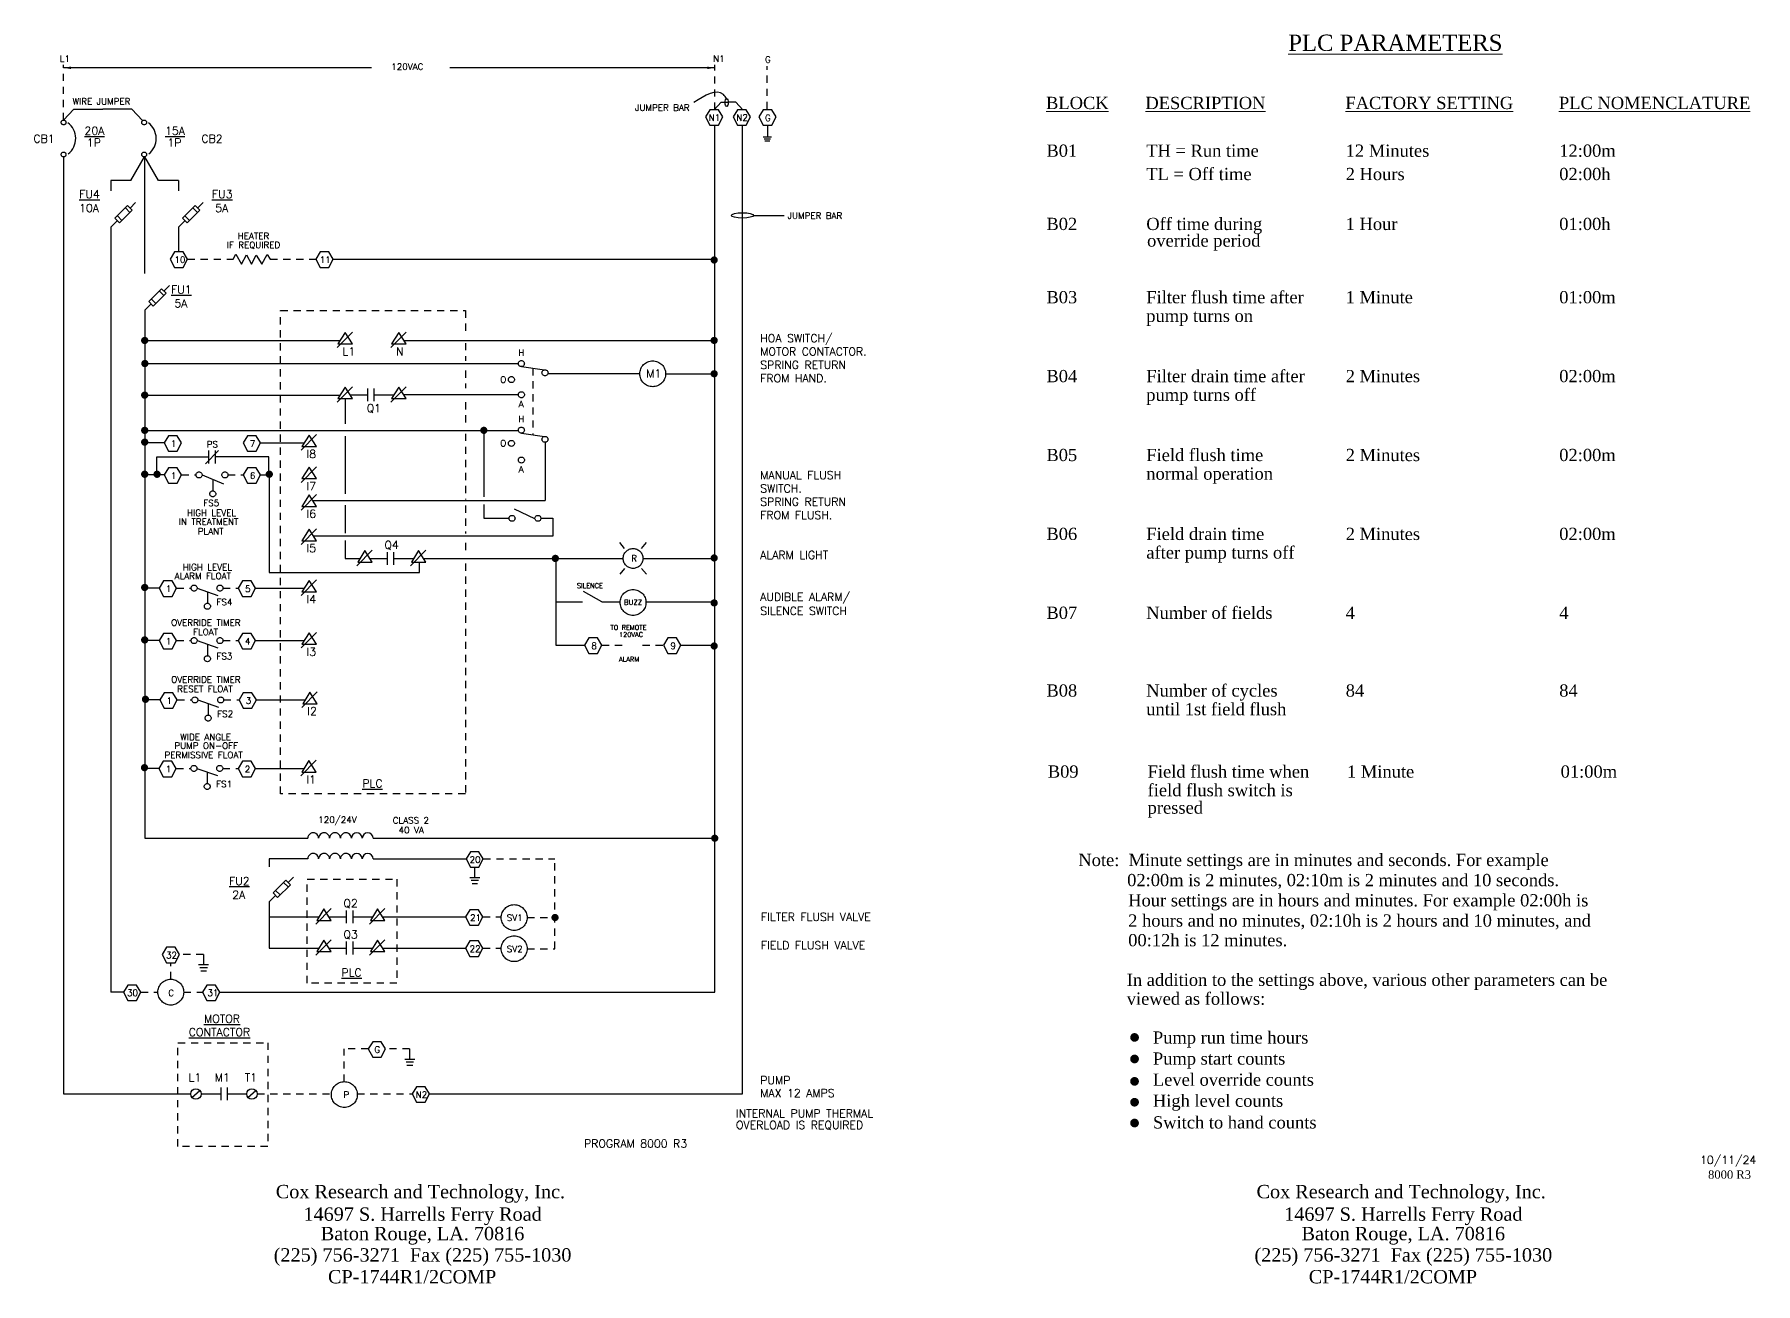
# Model space of a CAD drawing. Extents: x -283 to 170, y -177 to 25.
# Drawn here: x -61.56 to -31.87, y -147.3 to -125.75 of the extents above; entities that cross this region are included whole.
import ezdxf
from ezdxf.enums import TextEntityAlignment as Align

# ---------------------------------------------------------------- set-up
doc = ezdxf.new("R2010")
doc.units = 0
doc.header["$LTSCALE"] = 0.125
doc.header["$MEASUREMENT"] = 0
doc.linetypes.add('DASHED', pattern=[0.75, 0.5, -0.25])
doc.layers.get('0').update_dxf_attribs({"linetype": 'CONTINUOUS'})
doc.layers.add('ASHADE', color=7, linetype='CONTINUOUS')
doc.styles.get("Standard").update_dxf_attribs({"font": 'simplex.shx', "height": 0.08})
doc.styles.add('STYLE1', font='Times New Roman.ttf', dxfattribs={"height": 0.05})
doc.styles.add('STYLE3', font='Times New Roman.ttf', dxfattribs={"height": 0.0625})
doc.styles.add('TIMES NEW ROMAN', font='Times New Roman.ttf')

msp = doc.modelspace()

# ---------------------------------------------------------------- linework, layer by layer
at = {"lineweight": 5, "const_width": 0.075}
for points in [[(-42.619, -143.055, 1), (-42.544, -143.055, 1)], [(-42.619, -143.427, 1), (-42.544, -143.427, 1)], [(-42.619, -143.813, 1), (-42.544, -143.813, 1)], [(-42.619, -144.173, 1), (-42.544, -144.173, 1)], [(-42.619, -144.532, 1), (-42.544, -144.532, 1)]]:
    msp.add_lwpolyline(points, format="xyb", close=True, dxfattribs=at)
at = {"layer": 'ASHADE', "linetype": 'DASHED', "ltscale": 2}
for p, q in [((-61.059, -127.23), (-61.059, -126.276)), ((-49.824, -127.051), (-49.824, -126.276)), ((-48.918, -127.039), (-48.918, -126.3)), ((-58.918, -129.628), (-58.131, -129.628)), ((-57.493, -129.628), (-56.706, -129.628)), ((-52.961, -131.511), (-52.961, -132.659)), ((-59.024, -133.352), (-58.772, -133.352)), ((-58.223, -133.352), (-57.959, -133.352)), ((-59.109, -135.304), (-58.857, -135.304)), ((-58.308, -135.304), (-58.044, -135.304)), ((-59.109, -136.209), (-58.857, -136.209)), ((-58.308, -136.209), (-58.044, -136.209)), ((-51.771, -136.288), (-51.418, -136.288)), ((-51.069, -136.288), (-50.706, -136.288)), ((-59.097, -137.233), (-58.845, -137.233)), ((-58.295, -137.233), (-58.031, -137.233)), ((-59.113, -138.414), (-58.861, -138.414)), ((-58.312, -138.414), (-58.048, -138.414)), ((-53.816, -139.976), (-52.583, -139.976)), ((-52.583, -141.525), (-52.583, -139.976)), ((-53.825, -140.977), (-53.507, -140.977)), ((-53.061, -140.987), (-52.583, -140.987)), ((-58.644, -141.625), (-59.058, -141.625)), ((-53.825, -141.515), (-53.507, -141.515)), ((-53.061, -141.525), (-52.583, -141.525)), ((-59.208, -142.051), (-59.208, -141.768)), ((-59.725, -142.274), (-59.431, -142.274)), ((-58.985, -142.274), (-58.659, -142.274)), ((-55.8, -143.252), (-56.214, -143.252)), ((-56.214, -143.818), (-56.214, -143.252)), ((-55.087, -143.252), (-55.501, -143.252)), ((-57.718, -144.031), (-56.437, -144.031)), ((-55.991, -144.031), (-55.043, -144.031))]:
    msp.add_line(p, q, dxfattribs=at)
at = {"layer": 'ASHADE'}
for p, q in [((-55.746, -126.329), (-61.059, -126.329)), ((-49.824, -126.329), (-54.394, -126.329)), ((-61.059, -127.23), (-60.88, -127.044)), ((-60.88, -127.044), (-60.38, -127.044)), ((-59.88, -127.044), (-60.38, -127.044)), ((-59.693, -127.239), (-59.88, -127.044)), ((-49.832, -127.051), (-49.715, -126.923)), ((-49.715, -126.923), (-49.587, -126.923)), ((-49.458, -126.923), (-49.587, -126.923)), ((-49.342, -127.051), (-49.458, -126.923)), ((-49.824, -142.274), (-49.824, -127.318)), ((-49.347, -144.031), (-49.347, -127.318)), ((-48.914, -127.318), (-48.914, -127.517)), ((-48.989, -127.517), (-48.843, -127.517)), ((-48.971, -127.552), (-48.861, -127.552)), ((-48.957, -127.586), (-48.875, -127.586)), ((-61.056, -127.865), (-61.056, -144.031)), ((-59.899, -128.27), (-59.66, -127.864)), ((-59.657, -129.878), (-59.657, -127.864)), ((-59.419, -128.27), (-59.657, -127.864)), ((-59.657, -128.165), (-59.657, -127.864)), ((-59.899, -128.27), (-60.242, -128.27)), ((-60.242, -128.27), (-60.242, -128.452)), ((-59.076, -128.27), (-59.419, -128.27)), ((-59.076, -128.27), (-59.076, -128.452)), ((-59.99, -128.743), (-59.912, -128.822)), ((-59.911, -128.747), (-59.816, -128.652)), ((-58.825, -128.743), (-58.746, -128.822)), ((-58.745, -128.747), (-58.651, -128.652)), ((-60.242, -129.077), (-60.131, -128.967)), ((-60.242, -129.077), (-60.242, -142.274)), ((-60.129, -128.882), (-60.05, -128.96)), ((-59.076, -129.077), (-58.965, -128.967)), ((-59.076, -129.077), (-59.076, -129.496)), ((-58.964, -128.882), (-58.885, -128.96)), ((-49.154, -128.875), (-48.627, -128.875)), ((-58.131, -129.628), (-58.083, -129.546)), ((-58.083, -129.546), (-57.987, -129.717)), ((-57.987, -129.717), (-57.902, -129.554)), ((-57.902, -129.554), (-57.815, -129.713)), ((-57.815, -129.713), (-57.734, -129.558)), ((-57.734, -129.558), (-57.636, -129.714)), ((-57.636, -129.714), (-57.544, -129.547)), ((-57.544, -129.547), (-57.493, -129.628)), ((-56.407, -129.628), (-49.824, -129.628)), ((-59.545, -130.316), (-59.466, -130.394)), ((-59.406, -130.177), (-59.327, -130.256)), ((-59.326, -130.181), (-59.232, -130.086)), ((-59.657, -130.512), (-59.547, -130.401)), ((-59.657, -130.512), (-59.657, -131.348)), ((-56.075, -130.887), (-56.339, -131.156)), ((-55.15, -130.887), (-55.414, -131.156)), ((-59.657, -131.032), (-59.657, -139.619)), ((-59.657, -131.032), (-56.287, -131.032)), ((-55.188, -131.032), (-49.824, -131.032)), ((-50.671, -131.032), (-49.824, -131.032)), ((-59.655, -131.43), (-53.212, -131.43)), ((-53.16, -131.483), (-52.762, -131.539)), ((-56.075, -131.83), (-56.339, -132.099)), ((-55.15, -131.83), (-55.414, -132.099)), ((-51.117, -131.607), (-52.703, -131.607)), ((-50.671, -131.607), (-49.824, -131.607)), ((-59.657, -131.975), (-56.287, -131.975)), ((-56.199, -132.035), (-56.199, -132.47)), ((-56.115, -131.971), (-55.816, -131.971)), ((-55.705, -131.971), (-55.36, -131.971)), ((-55.19, -131.967), (-53.211, -131.967)), ((-53.211, -132.589), (-59.657, -132.589)), ((-56.695, -132.657), (-56.96, -132.926)), ((-56.199, -132.685), (-56.199, -133.68)), ((-53.807, -132.589), (-53.807, -133.73)), ((-53.16, -132.631), (-52.762, -132.687)), ((-59.323, -132.798), (-59.657, -132.798)), ((-57.66, -132.798), (-56.905, -132.798)), ((-52.752, -132.789), (-52.752, -133.795)), ((-56.695, -133.211), (-56.96, -133.48)), ((-59.323, -133.352), (-59.657, -133.352)), ((-58.668, -133.352), (-58.299, -133.504)), ((-58.484, -133.428), (-58.484, -133.626)), ((-56.695, -133.689), (-56.96, -133.958)), ((-56.758, -133.795), (-52.752, -133.795)), ((-56.199, -133.873), (-56.199, -134.359)), ((-53.807, -133.861), (-53.807, -134.1)), ((-53.807, -134.1), (-53.372, -134.1)), ((-52.926, -134.11), (-53.277, -133.94)), ((-52.823, -134.1), (-52.616, -134.1)), ((-52.616, -134.1), (-52.616, -134.41)), ((-56.695, -134.28), (-56.96, -134.55)), ((-52.616, -134.41), (-56.742, -134.41)), ((-56.199, -134.484), (-56.199, -134.795)), ((-56.199, -134.795), (-55.945, -134.795)), ((-55.733, -134.65), (-55.997, -134.919)), ((-55.773, -134.792), (-55.474, -134.792)), ((-55.363, -134.792), (-55.018, -134.792)), ((-54.808, -134.65), (-55.072, -134.919)), ((-54.846, -134.795), (-51.404, -134.795)), ((-52.567, -134.795), (-52.567, -136.288)), ((-51.378, -134.622), (-51.464, -134.52)), ((-51.088, -134.622), (-51.002, -134.52)), ((-51.062, -134.795), (-49.824, -134.795)), ((-51.378, -134.963), (-51.464, -135.064)), ((-51.088, -134.963), (-51.002, -135.064)), ((-59.408, -135.304), (-59.657, -135.304)), ((-58.754, -135.304), (-58.398, -135.429)), ((-58.576, -135.367), (-58.576, -135.565)), ((-57.745, -135.304), (-56.905, -135.304)), ((-56.695, -135.163), (-56.96, -135.432)), ((-51.774, -135.542), (-52.086, -135.363)), ((-52.567, -135.542), (-52.104, -135.542)), ((-51.774, -135.542), (-51.456, -135.542)), ((-51.01, -135.542), (-49.824, -135.542)), ((-59.408, -136.209), (-59.657, -136.209)), ((-58.754, -136.209), (-58.398, -136.334)), ((-58.576, -136.272), (-58.576, -136.47)), ((-57.745, -136.209), (-56.905, -136.209)), ((-56.695, -136.068), (-56.96, -136.337)), ((-52.567, -136.288), (-52.07, -136.288)), ((-50.407, -136.288), (-49.824, -136.288)), ((-56.683, -137.092), (-56.947, -137.361)), ((-59.396, -137.233), (-59.645, -137.233)), ((-58.741, -137.233), (-58.386, -137.358)), ((-58.563, -137.296), (-58.563, -137.494)), ((-57.732, -137.233), (-56.892, -137.233)), ((-56.699, -138.273), (-56.964, -138.542)), ((-59.412, -138.414), (-59.661, -138.414)), ((-58.757, -138.414), (-58.402, -138.539)), ((-58.58, -138.476), (-58.58, -138.675)), ((-57.749, -138.414), (-56.909, -138.414)), ((-59.657, -139.619), (-56.845, -139.619)), ((-55.717, -139.619), (-49.824, -139.619)), ((-56.845, -139.976), (-57.513, -139.976)), ((-57.513, -139.976), (-57.513, -140.114)), ((-55.717, -139.976), (-54.115, -139.976)), ((-53.966, -140.119), (-53.966, -140.294)), ((-57.262, -140.381), (-57.183, -140.46)), ((-57.182, -140.385), (-57.088, -140.29)), ((-54.049, -140.294), (-53.876, -140.294)), ((-54.027, -140.344), (-53.897, -140.344)), ((-54.011, -140.402), (-53.914, -140.402)), ((-57.513, -140.715), (-57.402, -140.605)), ((-57.513, -140.715), (-57.513, -141.515)), ((-57.4, -140.52), (-57.322, -140.598)), ((-57.513, -140.977), (-56.651, -140.977)), ((-56.439, -140.832), (-56.703, -141.101)), ((-56.477, -140.977), (-56.18, -140.977)), ((-56.07, -140.977), (-55.726, -140.977)), ((-55.514, -140.832), (-55.778, -141.101)), ((-55.552, -140.977), (-54.124, -140.977)), ((-58.644, -141.625), (-58.644, -141.799)), ((-57.513, -141.515), (-56.651, -141.515)), ((-56.439, -141.37), (-56.703, -141.639)), ((-56.477, -141.515), (-56.18, -141.515)), ((-56.07, -141.515), (-55.726, -141.515)), ((-55.514, -141.37), (-55.778, -141.639)), ((-55.552, -141.515), (-54.124, -141.515)), ((-58.727, -141.8), (-58.555, -141.8)), ((-58.706, -141.85), (-58.576, -141.85)), ((-58.69, -141.907), (-58.592, -141.907)), ((-60.024, -142.274), (-60.242, -142.274)), ((-55.087, -143.252), (-55.087, -143.427)), ((-55.17, -143.428), (-54.998, -143.428)), ((-55.149, -143.477), (-55.019, -143.477)), ((-55.133, -143.535), (-55.035, -143.535)), ((-58.842, -144.091), (-58.706, -143.971)), ((-57.876, -144.091), (-57.74, -143.971)), ((-61.056, -144.031), (-58.864, -144.031)), ((-58.683, -144.031), (-58.346, -144.031)), ((-58.235, -144.031), (-57.899, -144.031)), ((-54.744, -144.031), (-49.347, -144.031))]:
    msp.add_line(p, q, dxfattribs=at)
at = {"layer": 'ASHADE', "ltscale": 0.25}
for p, q in [((-58.611, -133.159), (-58.382, -132.93)), ((-59.447, -133.037), (-58.556, -133.037)), ((-59.447, -133.309), (-59.447, -133.037)), ((-57.517, -133.037), (-58.445, -133.037)), ((-57.517, -133.31), (-57.517, -133.037)), ((-57.66, -133.352), (-57.48, -133.352)), ((-57.509, -133.34), (-57.509, -135.037)), ((-57.509, -135.037), (-54.918, -135.037)), ((-54.918, -135.037), (-54.918, -134.856)), ((-58.361, -142.274), (-49.824, -142.274))]:
    msp.add_line(p, q, dxfattribs=at)
at = {"layer": 'ASHADE'}
for points in [[(-49.757, -127.318), (-49.683, -127.175), (-49.757, -127.051), (-49.907, -127.051), (-49.982, -127.175), (-49.907, -127.318)], [(-49.281, -127.318), (-49.206, -127.175), (-49.281, -127.051), (-49.43, -127.051), (-49.505, -127.175), (-49.43, -127.318)], [(-48.839, -127.318), (-48.764, -127.175), (-48.839, -127.051), (-48.988, -127.051), (-49.063, -127.175), (-48.988, -127.318)], [(-60.172, -128.925), (-59.952, -128.705), (-59.874, -128.784), (-60.094, -129.004)], [(-59.007, -128.925), (-58.787, -128.705), (-58.708, -128.784), (-58.928, -129.004)], [(-58.993, -129.772), (-58.918, -129.628), (-58.993, -129.505), (-59.142, -129.505), (-59.217, -129.628), (-59.142, -129.772)], [(-56.481, -129.772), (-56.407, -129.628), (-56.481, -129.505), (-56.631, -129.505), (-56.706, -129.628), (-56.631, -129.772)], [(-59.588, -130.359), (-59.368, -130.139), (-59.289, -130.218), (-59.509, -130.438)], [(-56.2, -130.893), (-56.324, -131.092), (-56.075, -131.092)], [(-55.275, -130.893), (-55.399, -131.092), (-55.15, -131.092)], [(-56.2, -131.836), (-56.324, -132.035), (-56.075, -132.035)], [(-55.275, -131.836), (-55.399, -132.035), (-55.15, -132.035)], [(-59.099, -132.941), (-59.024, -132.798), (-59.099, -132.675), (-59.248, -132.675), (-59.323, -132.798), (-59.248, -132.941)], [(-57.735, -132.941), (-57.66, -132.798), (-57.735, -132.675), (-57.884, -132.675), (-57.959, -132.798), (-57.884, -132.941)], [(-56.821, -132.663), (-56.945, -132.862), (-56.695, -132.862)], [(-59.099, -133.495), (-59.024, -133.352), (-59.099, -133.228), (-59.248, -133.228), (-59.323, -133.352), (-59.248, -133.495)], [(-57.735, -133.495), (-57.66, -133.352), (-57.735, -133.228), (-57.884, -133.228), (-57.959, -133.352), (-57.884, -133.495)], [(-56.821, -133.217), (-56.945, -133.416), (-56.695, -133.416)], [(-56.821, -133.695), (-56.945, -133.894), (-56.695, -133.894)], [(-56.821, -134.287), (-56.945, -134.486), (-56.695, -134.486)], [(-55.858, -134.657), (-55.983, -134.856), (-55.733, -134.856)], [(-54.933, -134.657), (-55.057, -134.856), (-54.808, -134.856)], [(-59.184, -135.448), (-59.109, -135.304), (-59.184, -135.181), (-59.333, -135.181), (-59.408, -135.304), (-59.333, -135.448)], [(-57.82, -135.448), (-57.745, -135.304), (-57.82, -135.181), (-57.969, -135.181), (-58.044, -135.304), (-57.969, -135.448)], [(-56.821, -135.17), (-56.945, -135.369), (-56.695, -135.369)], [(-59.184, -136.352), (-59.109, -136.209), (-59.184, -136.086), (-59.333, -136.086), (-59.408, -136.209), (-59.333, -136.352)], [(-57.82, -136.352), (-57.745, -136.209), (-57.82, -136.086), (-57.969, -136.086), (-58.044, -136.209), (-57.969, -136.352)], [(-56.821, -136.075), (-56.945, -136.274), (-56.695, -136.274)], [(-51.846, -136.431), (-51.771, -136.288), (-51.846, -136.164), (-51.995, -136.164), (-52.07, -136.288), (-51.995, -136.431)], [(-50.482, -136.431), (-50.407, -136.288), (-50.482, -136.164), (-50.631, -136.164), (-50.706, -136.288), (-50.631, -136.431)], [(-59.171, -137.377), (-59.097, -137.233), (-59.171, -137.11), (-59.321, -137.11), (-59.396, -137.233), (-59.321, -137.377)], [(-57.807, -137.377), (-57.732, -137.233), (-57.807, -137.11), (-57.957, -137.11), (-58.031, -137.233), (-57.957, -137.377)], [(-56.808, -137.099), (-56.932, -137.298), (-56.683, -137.298)], [(-59.188, -138.557), (-59.113, -138.414), (-59.188, -138.291), (-59.337, -138.291), (-59.412, -138.414), (-59.337, -138.557)], [(-57.824, -138.557), (-57.749, -138.414), (-57.824, -138.291), (-57.973, -138.291), (-58.048, -138.414), (-57.973, -138.557)], [(-56.825, -138.279), (-56.949, -138.478), (-56.699, -138.478)], [(-53.891, -140.119), (-53.816, -139.976), (-53.891, -139.853), (-54.04, -139.853), (-54.115, -139.976), (-54.04, -140.119)], [(-57.444, -140.563), (-57.224, -140.343), (-57.145, -140.422), (-57.365, -140.642)], [(-56.565, -140.838), (-56.689, -141.037), (-56.439, -141.037)], [(-55.64, -140.838), (-55.764, -141.037), (-55.514, -141.037)], [(-53.9, -141.12), (-53.825, -140.977), (-53.9, -140.853), (-54.05, -140.853), (-54.124, -140.977), (-54.05, -141.12)], [(-59.133, -141.768), (-59.058, -141.625), (-59.133, -141.501), (-59.282, -141.501), (-59.357, -141.625), (-59.282, -141.768)], [(-56.565, -141.376), (-56.689, -141.575), (-56.439, -141.575)], [(-55.64, -141.376), (-55.764, -141.575), (-55.514, -141.575)], [(-53.9, -141.658), (-53.825, -141.515), (-53.9, -141.391), (-54.05, -141.391), (-54.124, -141.515), (-54.05, -141.658)], [(-59.799, -142.417), (-59.725, -142.274), (-59.799, -142.151), (-59.949, -142.151), (-60.024, -142.274), (-59.949, -142.417)], [(-58.435, -142.417), (-58.361, -142.274), (-58.435, -142.151), (-58.585, -142.151), (-58.659, -142.274), (-58.585, -142.417)], [(-55.576, -143.396), (-55.501, -143.252), (-55.576, -143.129), (-55.725, -143.129), (-55.8, -143.252), (-55.725, -143.396)], [(-54.819, -144.174), (-54.744, -144.031), (-54.819, -143.908), (-54.968, -143.908), (-55.043, -144.031), (-54.968, -144.174)]]:
    msp.add_lwpolyline(points, close=True, dxfattribs=at)
for points in [[(-61.056, -127.23, -0.098491), (-61.041, -127.233, -0.098491), (-61.027, -127.242, -0.098491), (-61.018, -127.255, -0.098491), (-61.015, -127.271, -0.098491), (-61.018, -127.287, -0.098491), (-61.027, -127.3, -0.098491), (-61.041, -127.309, -0.098491), (-61.056, -127.312, -0.098491), (-61.072, -127.309, -0.098491), (-61.086, -127.3, -0.098491), (-61.095, -127.287, -0.098491), (-61.098, -127.271, -0.098491), (-61.095, -127.255, -0.098491), (-61.086, -127.242, -0.098491), (-61.072, -127.233, -0.098491)], [(-59.667, -127.23, -0.098491), (-59.651, -127.233, -0.098491), (-59.638, -127.242, -0.098491), (-59.629, -127.255, -0.098491), (-59.626, -127.271, -0.098491), (-59.629, -127.287, -0.098491), (-59.638, -127.3, -0.098491), (-59.651, -127.309, -0.098491), (-59.667, -127.312, -0.098491), (-59.683, -127.309, -0.098491), (-59.696, -127.3, -0.098491), (-59.705, -127.287, -0.098491), (-59.708, -127.271, -0.098491), (-59.705, -127.255, -0.098491), (-59.696, -127.242, -0.098491), (-59.683, -127.233, -0.098491)], [(-61.056, -127.782, -0.098491), (-61.041, -127.785, -0.098491), (-61.027, -127.794, -0.098491), (-61.018, -127.808, -0.098491), (-61.015, -127.823, -0.098491), (-61.018, -127.839, -0.098491), (-61.027, -127.853, -0.098491), (-61.041, -127.862, -0.098491), (-61.056, -127.865, -0.098491), (-61.072, -127.862, -0.098491), (-61.086, -127.853, -0.098491), (-61.095, -127.839, -0.098491), (-61.098, -127.823, -0.098491), (-61.095, -127.808, -0.098491), (-61.086, -127.794, -0.098491), (-61.072, -127.785, -0.098491)], [(-59.667, -127.782, -0.098491), (-59.651, -127.785, -0.098491), (-59.638, -127.794, -0.098491), (-59.629, -127.808, -0.098491), (-59.626, -127.823, -0.098491), (-59.629, -127.839, -0.098491), (-59.638, -127.853, -0.098491), (-59.651, -127.862, -0.098491), (-59.667, -127.865, -0.098491), (-59.683, -127.862, -0.098491), (-59.696, -127.853, -0.098491), (-59.705, -127.839, -0.098491), (-59.708, -127.823, -0.098491), (-59.705, -127.808, -0.098491), (-59.696, -127.794, -0.098491), (-59.683, -127.785, -0.098491)], [(-53.16, -131.379, -0.098491), (-53.14, -131.383, -0.098491), (-53.124, -131.395, -0.098491), (-53.112, -131.411, -0.098491), (-53.108, -131.431, -0.098491), (-53.112, -131.451, -0.098491), (-53.124, -131.468, -0.098491), (-53.14, -131.479, -0.098491), (-53.16, -131.483, -0.098491), (-53.18, -131.479, -0.098491), (-53.197, -131.468, -0.098491), (-53.208, -131.451, -0.098491), (-53.212, -131.431, -0.098491), (-53.208, -131.411, -0.098491), (-53.197, -131.395, -0.098491), (-53.18, -131.383, -0.098491)], [(-51.117, -131.607, -0.098491), (-51.1, -131.522, -0.098491), (-51.051, -131.449, -0.098491), (-50.979, -131.401, -0.098491), (-50.894, -131.384, -0.098491), (-50.809, -131.401, -0.098491), (-50.736, -131.449, -0.098491), (-50.688, -131.522, -0.098491), (-50.671, -131.607, -0.098491), (-50.688, -131.692, -0.098491), (-50.736, -131.765, -0.098491), (-50.809, -131.813, -0.098491), (-50.894, -131.83, -0.098491), (-50.979, -131.813, -0.098491), (-51.051, -131.765, -0.098491), (-51.1, -131.692, -0.098491)], [(-53.331, -131.655, -0.098491), (-53.311, -131.659, -0.098491), (-53.294, -131.67, -0.098491), (-53.283, -131.687, -0.098491), (-53.279, -131.707, -0.098491), (-53.283, -131.727, -0.098491), (-53.294, -131.743, -0.098491), (-53.311, -131.755, -0.098491), (-53.331, -131.759, -0.098491), (-53.351, -131.755, -0.098491), (-53.367, -131.743, -0.098491), (-53.379, -131.727, -0.098491), (-53.383, -131.707, -0.098491), (-53.379, -131.687, -0.098491), (-53.367, -131.67, -0.098491), (-53.351, -131.659, -0.098491)], [(-52.752, -131.538, -0.098491), (-52.732, -131.542, -0.098491), (-52.716, -131.553, -0.098491), (-52.704, -131.57, -0.098491), (-52.7, -131.59, -0.098491), (-52.704, -131.61, -0.098491), (-52.716, -131.626, -0.098491), (-52.732, -131.638, -0.098491), (-52.752, -131.642, -0.098491), (-52.772, -131.638, -0.098491), (-52.789, -131.626, -0.098491), (-52.8, -131.61, -0.098491), (-52.804, -131.59, -0.098491), (-52.8, -131.57, -0.098491), (-52.789, -131.553, -0.098491), (-52.772, -131.542, -0.098491)], [(-53.159, -131.916, -0.098491), (-53.139, -131.92, -0.098491), (-53.122, -131.932, -0.098491), (-53.111, -131.948, -0.098491), (-53.107, -131.968, -0.098491), (-53.111, -131.988, -0.098491), (-53.122, -132.005, -0.098491), (-53.139, -132.016, -0.098491), (-53.159, -132.02, -0.098491), (-53.179, -132.016, -0.098491), (-53.196, -132.005, -0.098491), (-53.207, -131.988, -0.098491), (-53.211, -131.968, -0.098491), (-53.207, -131.948, -0.098491), (-53.196, -131.932, -0.098491), (-53.179, -131.92, -0.098491)], [(-53.16, -132.527, -0.098491), (-53.14, -132.531, -0.098491), (-53.124, -132.542, -0.098491), (-53.112, -132.559, -0.098491), (-53.108, -132.579, -0.098491), (-53.112, -132.599, -0.098491), (-53.124, -132.615, -0.098491), (-53.14, -132.627, -0.098491), (-53.16, -132.631, -0.098491), (-53.18, -132.627, -0.098491), (-53.197, -132.615, -0.098491), (-53.208, -132.599, -0.098491), (-53.212, -132.579, -0.098491), (-53.208, -132.559, -0.098491), (-53.197, -132.542, -0.098491), (-53.18, -132.531, -0.098491)], [(-52.752, -132.686, -0.098491), (-52.732, -132.69, -0.098491), (-52.716, -132.701, -0.098491), (-52.704, -132.718, -0.098491), (-52.7, -132.737, -0.098491), (-52.704, -132.757, -0.098491), (-52.716, -132.774, -0.098491), (-52.732, -132.785, -0.098491), (-52.752, -132.789, -0.098491), (-52.772, -132.785, -0.098491), (-52.789, -132.774, -0.098491), (-52.8, -132.757, -0.098491), (-52.804, -132.737, -0.098491), (-52.8, -132.718, -0.098491), (-52.789, -132.701, -0.098491), (-52.772, -132.69, -0.098491)], [(-53.331, -132.756, -0.098491), (-53.311, -132.76, -0.098491), (-53.294, -132.771, -0.098491), (-53.283, -132.788, -0.098491), (-53.279, -132.808, -0.098491), (-53.283, -132.827, -0.098491), (-53.294, -132.844, -0.098491), (-53.311, -132.855, -0.098491), (-53.331, -132.859, -0.098491), (-53.351, -132.855, -0.098491), (-53.367, -132.844, -0.098491), (-53.379, -132.827, -0.098491), (-53.383, -132.808, -0.098491), (-53.379, -132.788, -0.098491), (-53.367, -132.771, -0.098491), (-53.351, -132.76, -0.098491)], [(-58.72, -133.3, -0.098491), (-58.7, -133.304, -0.098491), (-58.684, -133.315, -0.098491), (-58.672, -133.332, -0.098491), (-58.668, -133.352, -0.098491), (-58.672, -133.371, -0.098491), (-58.684, -133.388, -0.098491), (-58.7, -133.399, -0.098491), (-58.72, -133.403, -0.098491), (-58.74, -133.399, -0.098491), (-58.757, -133.388, -0.098491), (-58.768, -133.371, -0.098491), (-58.772, -133.352, -0.098491), (-58.768, -133.332, -0.098491), (-58.757, -133.315, -0.098491), (-58.74, -133.304, -0.098491)], [(-58.274, -133.3, -0.098491), (-58.255, -133.304, -0.098491), (-58.238, -133.315, -0.098491), (-58.226, -133.332, -0.098491), (-58.223, -133.352, -0.098491), (-58.226, -133.371, -0.098491), (-58.238, -133.388, -0.098491), (-58.255, -133.399, -0.098491), (-58.274, -133.403, -0.098491), (-58.294, -133.399, -0.098491), (-58.311, -133.388, -0.098491), (-58.322, -133.371, -0.098491), (-58.326, -133.352, -0.098491), (-58.322, -133.332, -0.098491), (-58.311, -133.315, -0.098491), (-58.294, -133.304, -0.098491)], [(-53.159, -133.043, -0.098491), (-53.139, -133.046, -0.098491), (-53.122, -133.058, -0.098491), (-53.111, -133.074, -0.098491), (-53.107, -133.094, -0.098491), (-53.111, -133.114, -0.098491), (-53.122, -133.131, -0.098491), (-53.139, -133.142, -0.098491), (-53.159, -133.146, -0.098491), (-53.179, -133.142, -0.098491), (-53.196, -133.131, -0.098491), (-53.207, -133.114, -0.098491), (-53.211, -133.094, -0.098491), (-53.207, -133.074, -0.098491), (-53.196, -133.058, -0.098491), (-53.179, -133.046, -0.098491)], [(-58.484, -133.626, -0.098491), (-58.464, -133.63, -0.098491), (-58.447, -133.641, -0.098491), (-58.436, -133.658, -0.098491), (-58.432, -133.678, -0.098491), (-58.436, -133.698, -0.098491), (-58.447, -133.714, -0.098491), (-58.464, -133.726, -0.098491), (-58.484, -133.73, -0.098491), (-58.503, -133.726, -0.098491), (-58.52, -133.714, -0.098491), (-58.531, -133.698, -0.098491), (-58.535, -133.678, -0.098491), (-58.531, -133.658, -0.098491), (-58.52, -133.641, -0.098491), (-58.503, -133.63, -0.098491)], [(-53.321, -134.049, -0.098491), (-53.301, -134.053, -0.098491), (-53.284, -134.064, -0.098491), (-53.273, -134.081, -0.098491), (-53.269, -134.1, -0.098491), (-53.273, -134.12, -0.098491), (-53.284, -134.137, -0.098491), (-53.301, -134.148, -0.098491), (-53.321, -134.152, -0.098491), (-53.34, -134.148, -0.098491), (-53.357, -134.137, -0.098491), (-53.368, -134.12, -0.098491), (-53.372, -134.1, -0.098491), (-53.368, -134.081, -0.098491), (-53.357, -134.064, -0.098491), (-53.34, -134.053, -0.098491)], [(-52.875, -134.049, -0.098491), (-52.855, -134.053, -0.098491), (-52.838, -134.064, -0.098491), (-52.827, -134.081, -0.098491), (-52.823, -134.1, -0.098491), (-52.827, -134.12, -0.098491), (-52.838, -134.137, -0.098491), (-52.855, -134.148, -0.098491), (-52.875, -134.152, -0.098491), (-52.895, -134.148, -0.098491), (-52.911, -134.137, -0.098491), (-52.923, -134.12, -0.098491), (-52.927, -134.1, -0.098491), (-52.923, -134.081, -0.098491), (-52.911, -134.064, -0.098491), (-52.895, -134.053, -0.098491)], [(-51.404, -134.792, -0.098491), (-51.391, -134.727, -0.098491), (-51.354, -134.671, -0.098491), (-51.299, -134.634, -0.098491), (-51.233, -134.621, -0.098491), (-51.167, -134.634, -0.098491), (-51.112, -134.671, -0.098491), (-51.075, -134.727, -0.098491), (-51.061, -134.792, -0.098491), (-51.075, -134.858, -0.098491), (-51.112, -134.914, -0.098491), (-51.167, -134.951, -0.098491), (-51.233, -134.964, -0.098491), (-51.299, -134.951, -0.098491), (-51.354, -134.914, -0.098491), (-51.391, -134.858, -0.098491)], [(-58.805, -135.253, -0.098491), (-58.786, -135.256, -0.098491), (-58.769, -135.268, -0.098491), (-58.758, -135.284, -0.098491), (-58.754, -135.304, -0.098491), (-58.758, -135.324, -0.098491), (-58.769, -135.341, -0.098491), (-58.786, -135.352, -0.098491), (-58.805, -135.356, -0.098491), (-58.825, -135.352, -0.098491), (-58.842, -135.341, -0.098491), (-58.853, -135.324, -0.098491), (-58.857, -135.304, -0.098491), (-58.853, -135.284, -0.098491), (-58.842, -135.268, -0.098491), (-58.825, -135.256, -0.098491)], [(-58.36, -135.253, -0.098491), (-58.34, -135.256, -0.098491), (-58.323, -135.268, -0.098491), (-58.312, -135.284, -0.098491), (-58.308, -135.304, -0.098491), (-58.312, -135.324, -0.098491), (-58.323, -135.341, -0.098491), (-58.34, -135.352, -0.098491), (-58.36, -135.356, -0.098491), (-58.379, -135.352, -0.098491), (-58.396, -135.341, -0.098491), (-58.407, -135.324, -0.098491), (-58.411, -135.304, -0.098491), (-58.407, -135.284, -0.098491), (-58.396, -135.268, -0.098491), (-58.379, -135.256, -0.098491)], [(-51.456, -135.552, -0.098491), (-51.439, -135.466, -0.098491), (-51.391, -135.394, -0.098491), (-51.318, -135.346, -0.098491), (-51.233, -135.329, -0.098491), (-51.148, -135.346, -0.098491), (-51.075, -135.394, -0.098491), (-51.027, -135.466, -0.098491), (-51.01, -135.552, -0.098491), (-51.027, -135.637, -0.098491), (-51.075, -135.709, -0.098491), (-51.148, -135.758, -0.098491), (-51.233, -135.775, -0.098491), (-51.318, -135.758, -0.098491), (-51.391, -135.709, -0.098491), (-51.439, -135.637, -0.098491)], [(-58.576, -135.565, -0.098491), (-58.556, -135.569, -0.098491), (-58.539, -135.58, -0.098491), (-58.528, -135.597, -0.098491), (-58.524, -135.617, -0.098491), (-58.528, -135.637, -0.098491), (-58.539, -135.654, -0.098491), (-58.556, -135.665, -0.098491), (-58.576, -135.669, -0.098491), (-58.596, -135.665, -0.098491), (-58.613, -135.654, -0.098491), (-58.624, -135.637, -0.098491), (-58.628, -135.617, -0.098491), (-58.624, -135.597, -0.098491), (-58.613, -135.58, -0.098491), (-58.596, -135.569, -0.098491)], [(-58.805, -136.157, -0.098491), (-58.786, -136.161, -0.098491), (-58.769, -136.173, -0.098491), (-58.758, -136.189, -0.098491), (-58.754, -136.209, -0.098491), (-58.758, -136.229, -0.098491), (-58.769, -136.246, -0.098491), (-58.786, -136.257, -0.098491), (-58.805, -136.261, -0.098491), (-58.825, -136.257, -0.098491), (-58.842, -136.246, -0.098491), (-58.853, -136.229, -0.098491), (-58.857, -136.209, -0.098491), (-58.853, -136.189, -0.098491), (-58.842, -136.173, -0.098491), (-58.825, -136.161, -0.098491)], [(-58.36, -136.157, -0.098491), (-58.34, -136.161, -0.098491), (-58.323, -136.173, -0.098491), (-58.312, -136.189, -0.098491), (-58.308, -136.209, -0.098491), (-58.312, -136.229, -0.098491), (-58.323, -136.246, -0.098491), (-58.34, -136.257, -0.098491), (-58.36, -136.261, -0.098491), (-58.379, -136.257, -0.098491), (-58.396, -136.246, -0.098491), (-58.407, -136.229, -0.098491), (-58.411, -136.209, -0.098491), (-58.407, -136.189, -0.098491), (-58.396, -136.173, -0.098491), (-58.379, -136.161, -0.098491)], [(-58.576, -136.47, -0.098491), (-58.556, -136.474, -0.098491), (-58.539, -136.485, -0.098491), (-58.528, -136.502, -0.098491), (-58.524, -136.522, -0.098491), (-58.528, -136.542, -0.098491), (-58.539, -136.559, -0.098491), (-58.556, -136.57, -0.098491), (-58.576, -136.574, -0.098491), (-58.596, -136.57, -0.098491), (-58.613, -136.559, -0.098491), (-58.624, -136.542, -0.098491), (-58.628, -136.522, -0.098491), (-58.624, -136.502, -0.098491), (-58.613, -136.485, -0.098491), (-58.596, -136.474, -0.098491)], [(-58.793, -137.182, -0.098491), (-58.773, -137.186, -0.098491), (-58.756, -137.197, -0.098491), (-58.745, -137.214, -0.098491), (-58.741, -137.233, -0.098491), (-58.745, -137.253, -0.098491), (-58.756, -137.27, -0.098491), (-58.773, -137.281, -0.098491), (-58.793, -137.285, -0.098491), (-58.813, -137.281, -0.098491), (-58.829, -137.27, -0.098491), (-58.841, -137.253, -0.098491), (-58.845, -137.233, -0.098491), (-58.841, -137.214, -0.098491), (-58.829, -137.197, -0.098491), (-58.813, -137.186, -0.098491)], [(-58.347, -137.182, -0.098491), (-58.327, -137.186, -0.098491), (-58.31, -137.197, -0.098491), (-58.299, -137.214, -0.098491), (-58.295, -137.233, -0.098491), (-58.299, -137.253, -0.098491), (-58.31, -137.27, -0.098491), (-58.327, -137.281, -0.098491), (-58.347, -137.285, -0.098491), (-58.367, -137.281, -0.098491), (-58.383, -137.27, -0.098491), (-58.395, -137.253, -0.098491), (-58.399, -137.233, -0.098491), (-58.395, -137.214, -0.098491), (-58.383, -137.197, -0.098491), (-58.367, -137.186, -0.098491)], [(-58.563, -137.494, -0.098491), (-58.544, -137.498, -0.098491), (-58.527, -137.509, -0.098491), (-58.515, -137.526, -0.098491), (-58.512, -137.546, -0.098491), (-58.515, -137.566, -0.098491), (-58.527, -137.583, -0.098491), (-58.544, -137.594, -0.098491), (-58.563, -137.598, -0.098491), (-58.583, -137.594, -0.098491), (-58.6, -137.583, -0.098491), (-58.611, -137.566, -0.098491), (-58.615, -137.546, -0.098491), (-58.611, -137.526, -0.098491), (-58.6, -137.509, -0.098491), (-58.583, -137.498, -0.098491)], [(-58.809, -138.362, -0.098491), (-58.789, -138.366, -0.098491), (-58.773, -138.377, -0.098491), (-58.761, -138.394, -0.098491), (-58.757, -138.414, -0.098491), (-58.761, -138.434, -0.098491), (-58.773, -138.451, -0.098491), (-58.789, -138.462, -0.098491), (-58.809, -138.466, -0.098491), (-58.829, -138.462, -0.098491), (-58.846, -138.451, -0.098491), (-58.857, -138.434, -0.098491), (-58.861, -138.414, -0.098491), (-58.857, -138.394, -0.098491), (-58.846, -138.377, -0.098491), (-58.829, -138.366, -0.098491)], [(-58.363, -138.362, -0.098491), (-58.344, -138.366, -0.098491), (-58.327, -138.377, -0.098491), (-58.315, -138.394, -0.098491), (-58.312, -138.414, -0.098491), (-58.315, -138.434, -0.098491), (-58.327, -138.451, -0.098491), (-58.344, -138.462, -0.098491), (-58.363, -138.466, -0.098491), (-58.383, -138.462, -0.098491), (-58.4, -138.451, -0.098491), (-58.411, -138.434, -0.098491), (-58.415, -138.414, -0.098491), (-58.411, -138.394, -0.098491), (-58.4, -138.377, -0.098491), (-58.383, -138.366, -0.098491)], [(-58.58, -138.675, -0.098491), (-58.56, -138.679, -0.098491), (-58.543, -138.69, -0.098491), (-58.532, -138.707, -0.098491), (-58.528, -138.727, -0.098491), (-58.532, -138.746, -0.098491), (-58.543, -138.763, -0.098491), (-58.56, -138.774, -0.098491), (-58.58, -138.778, -0.098491), (-58.6, -138.774, -0.098491), (-58.616, -138.763, -0.098491), (-58.628, -138.746, -0.098491), (-58.632, -138.727, -0.098491), (-58.628, -138.707, -0.098491), (-58.616, -138.69, -0.098491), (-58.6, -138.679, -0.098491)], [(-53.507, -140.987, -0.098491), (-53.49, -140.902, -0.098491), (-53.442, -140.829, -0.098491), (-53.37, -140.781, -0.098491), (-53.284, -140.764, -0.098491), (-53.199, -140.781, -0.098491), (-53.127, -140.829, -0.098491), (-53.078, -140.902, -0.098491), (-53.061, -140.987, -0.098491), (-53.078, -141.072, -0.098491), (-53.127, -141.145, -0.098491), (-53.199, -141.193, -0.098491), (-53.284, -141.21, -0.098491), (-53.37, -141.193, -0.098491), (-53.442, -141.145, -0.098491), (-53.49, -141.072, -0.098491)], [(-53.507, -141.525, -0.098491), (-53.49, -141.44, -0.098491), (-53.442, -141.367, -0.098491), (-53.37, -141.319, -0.098491), (-53.284, -141.302, -0.098491), (-53.199, -141.319, -0.098491), (-53.127, -141.367, -0.098491), (-53.078, -141.44, -0.098491), (-53.061, -141.525, -0.098491), (-53.078, -141.61, -0.098491), (-53.127, -141.683, -0.098491), (-53.199, -141.731, -0.098491), (-53.284, -141.748, -0.098491), (-53.37, -141.731, -0.098491), (-53.442, -141.683, -0.098491), (-53.49, -141.61, -0.098491)], [(-59.431, -142.274, -0.098491), (-59.414, -142.189, -0.098491), (-59.365, -142.116, -0.098491), (-59.293, -142.068, -0.098491), (-59.208, -142.051, -0.098491), (-59.122, -142.068, -0.098491), (-59.05, -142.116, -0.098491), (-59.002, -142.189, -0.098491), (-58.985, -142.274, -0.098491), (-59.002, -142.359, -0.098491), (-59.05, -142.432, -0.098491), (-59.122, -142.48, -0.098491), (-59.208, -142.497, -0.098491), (-59.293, -142.48, -0.098491), (-59.365, -142.432, -0.098491), (-59.414, -142.359, -0.098491)], [(-56.437, -144.041, -0.098491), (-56.42, -143.956, -0.098491), (-56.372, -143.884, -0.098491), (-56.299, -143.835, -0.098491), (-56.214, -143.818, -0.098491), (-56.129, -143.835, -0.098491), (-56.056, -143.884, -0.098491), (-56.008, -143.956, -0.098491), (-55.991, -144.041, -0.098491), (-56.008, -144.127, -0.098491), (-56.056, -144.199, -0.098491), (-56.129, -144.247, -0.098491), (-56.214, -144.264, -0.098491), (-56.299, -144.247, -0.098491), (-56.372, -144.199, -0.098491), (-56.42, -144.127, -0.098491)]]:
    msp.add_lwpolyline(points, format="xyb", close=True, dxfattribs=at)
at = {"layer": 'ASHADE', "const_width": 0.0625}
for points in [[(-49.865, -129.644, 1), (-49.803, -129.644, 1)], [(-59.689, -131.032, 1), (-59.626, -131.032, 1)], [(-49.865, -131.032, 1), (-49.803, -131.032, 1)], [(-59.686, -131.43, 1), (-59.623, -131.43, 1)], [(-49.865, -131.607, 1), (-49.803, -131.607, 1)], [(-59.689, -131.975, 1), (-59.626, -131.975, 1)], [(-59.689, -132.583, 1), (-59.626, -132.583, 1)], [(-53.838, -132.583, 1), (-53.776, -132.583, 1)], [(-59.689, -132.786, 1), (-59.626, -132.786, 1)], [(-59.689, -133.34, 1), (-59.626, -133.34, 1)], [(-59.476, -133.34, 1), (-59.413, -133.34, 1)], [(-57.54, -133.34, 1), (-57.477, -133.34, 1)], [(-52.605, -134.792, 1), (-52.542, -134.792, 1)], [(-49.865, -134.784, 1), (-49.803, -134.784, 1)], [(-59.689, -135.293, 1), (-59.626, -135.293, 1)], [(-49.865, -135.559, 1), (-49.803, -135.559, 1)], [(-59.689, -136.198, 1), (-59.626, -136.198, 1)], [(-49.865, -136.303, 1), (-49.803, -136.303, 1)], [(-59.676, -137.222, 1), (-59.613, -137.222, 1)], [(-59.692, -138.402, 1), (-59.63, -138.402, 1)], [(-49.855, -139.619, 1), (-49.793, -139.619, 1)], [(-52.61, -140.987, 1), (-52.548, -140.987, 1)]]:
    msp.add_lwpolyline(points, format="xyb", close=True, dxfattribs=at)
at = {"layer": 'ASHADE', "linetype": 'DASHED', "ltscale": 2}
for points in [[(-54.126, -134.879), (-54.126, -138.854), (-57.314, -138.854), (-57.314, -130.516), (-54.126, -130.516), (-54.126, -130.958)], [(-54.126, -131.077), (-54.126, -131.382)], [(-54.126, -131.55), (-54.126, -131.855)], [(-54.126, -132.098), (-54.126, -132.522)], [(-54.126, -132.64), (-54.126, -133.773)], [(-54.126, -132.662), (-54.126, -132.662)], [(-54.126, -133.88), (-54.126, -134.36)], [(-54.126, -134.525), (-54.126, -134.74)]]:
    msp.add_lwpolyline(points, dxfattribs=at)
at = {"layer": 'ASHADE'}
for points in [[(-55.816, -131.861), (-55.816, -132.082)], [(-55.705, -131.861), (-55.705, -132.082)], [(-58.556, -132.932), (-58.556, -133.153)], [(-58.445, -132.932), (-58.445, -133.153)], [(-55.474, -134.682), (-55.474, -134.903)], [(-55.363, -134.682), (-55.363, -134.903)], [(-56.18, -140.863), (-56.18, -141.084)], [(-56.07, -140.863), (-56.07, -141.084)], [(-56.18, -141.401), (-56.18, -141.622)], [(-56.07, -141.401), (-56.07, -141.622)], [(-58.346, -143.918), (-58.346, -144.139)], [(-58.235, -143.918), (-58.235, -144.139)]]:
    msp.add_lwpolyline(points, dxfattribs=at)
at = {"layer": 'ASHADE', "linetype": 'DASHED', "ltscale": 2}
for points in [[(-56.856, -140.327), (-55.306, -140.327), (-55.306, -142.117), (-56.856, -142.117)], [(-59.084, -143.146), (-57.533, -143.146), (-57.533, -144.936), (-59.084, -144.936)]]:
    msp.add_lwpolyline(points, close=True, dxfattribs=at)
at = {"layer": 'ASHADE'}
for centre in [(-58.774, -144.031), (-57.808, -144.031)]:
    msp.add_circle(centre, 0.0905, dxfattribs=at)
for centre, radius, start, end in [((-61.186, -127.548), 0.338, 308.3767, 53.3258), ((-59.797, -127.548), 0.338, 308.3767, 53.3258), ((-56.751, -139.619), 0.094, 359.9867, 180.0133), ((-56.563, -139.619), 0.094, 359.9867, 180.0133), ((-56.375, -139.619), 0.094, 359.9867, 180.0133), ((-56.187, -139.619), 0.094, 359.9867, 180.0133), ((-55.999, -139.619), 0.094, 0.0133, 179.9867), ((-55.811, -139.619), 0.094, 0.0133, 179.9867), ((-56.751, -139.976), 0.094, 359.9867, 180.0133), ((-56.563, -139.976), 0.094, 359.9867, 180.0133), ((-56.375, -139.976), 0.094, 359.9867, 180.0133), ((-56.187, -139.976), 0.094, 359.9867, 180.0133), ((-55.999, -139.976), 0.094, 0.0133, 179.9867), ((-55.811, -139.976), 0.094, 0.0133, 179.9867)]:
    msp.add_arc(centre, radius, start, end, dxfattribs=at)
for centre, major_axis, ratio in [((-49.618, -126.928), (0, 0.0671), 0.421263), ((-49.347, -128.875), (0.193, 0), 0.240476)]:
    msp.add_ellipse(centre, major_axis=major_axis, ratio=ratio, dxfattribs=at)
msp.add_spline([(-49.618, -126.861), (-49.675, -126.79), (-50.186, -126.927)], degree=3, dxfattribs=at)
for points in [[(-60.93, -126.35), (-60.93, -126.307), (-61.059, -126.329)], [(-49.953, -126.307), (-49.953, -126.35), (-49.824, -126.329)]]:
    msp.add_solid(points, dxfattribs=at)

# ---------------------------------------------------------------- texts
at = {"lineweight": 5, "style": 'TIMES NEW ROMAN'}
for s, height, p in [('%%UPLC PARAMETERS', 0.28125, (-39.929, -126.037)), ('%%UBLOCK', 0.2109, (-44.108, -127.04)), ('%%UDESCRIPTION', 0.21094, (-42.395, -127.04)), ('%%UFACTORY SETTING', 0.21094, (-38.944, -127.04)), ('%%UPLC NOMENCLATURE', 0.21094, (-35.26, -127.04)), ('B01', 0.2109, (-44.102, -127.863)), ('TH = Run time', 0.21094, (-42.379, -127.863)), ('12 Minutes', 0.2109, (-38.939, -127.863)), ('12:00m', 0.2109, (-35.255, -127.863)), ('TL = Off time', 0.21094, (-42.379, -128.266)), ('2 Hours', 0.2109, (-38.939, -128.266)), ('02:00h', 0.2109, (-35.255, -128.266)), ('B02', 0.2109, (-44.102, -129.127)), ('Off time during ', 0.21094, (-42.379, -129.127)), ('1 Hour', 0.2109, (-38.939, -129.127)), ('01:00h', 0.2109, (-35.255, -129.127)), (' override period', 0.21094, (-42.445, -129.414)), ('B03', 0.2109, (-44.102, -130.391)), ('Filter flush time after', 0.21094, (-42.379, -130.391)), ('1 Minute', 0.2109, (-38.939, -130.391)), ('01:00m', 0.2109, (-35.255, -130.391)), ('pump turns on', 0.21094, (-42.379, -130.713)), ('Filter drain time after', 0.21094, (-42.379, -131.752)), ('B04', 0.2109, (-44.102, -131.752)), ('2 Minutes', 0.2109, (-38.939, -131.752)), ('02:00m', 0.2109, (-35.255, -131.752)), ('pump turns off', 0.21094, (-42.379, -132.074)), ('B05', 0.2109, (-44.102, -133.113)), ('Field flush time', 0.21094, (-42.379, -133.113)), ('2 Minutes', 0.2109, (-38.939, -133.113)), ('02:00m', 0.2109, (-35.255, -133.113)), ('normal operation', 0.21094, (-42.379, -133.434)), ('B06', 0.2109, (-44.102, -134.474)), ('Field drain time', 0.21094, (-42.379, -134.474)), ('2 Minutes', 0.2109, (-38.939, -134.474)), ('02:00m', 0.2109, (-35.255, -134.474)), ('after pump turns off', 0.21094, (-42.379, -134.795)), ('B07', 0.2109, (-44.102, -135.835)), ('Number of fields', 0.21094, (-42.379, -135.835)), ('4', 0.211, (-38.939, -135.835)), ('4', 0.211, (-35.255, -135.835)), ('B08', 0.2109, (-44.102, -137.176)), ('Number of cycles', 0.21094, (-42.379, -137.176)), ('84', 0.2109, (-38.939, -137.176)), ('84', 0.2109, (-35.255, -137.176)), ('until 1st field flush', 0.21094, (-42.379, -137.498)), ('B09', 0.2109, (-44.078, -138.574)), ('Field flush time when', 0.21094, (-42.356, -138.574)), ('1 Minute', 0.2109, (-38.916, -138.574)), ('01:00m', 0.2109, (-35.231, -138.574)), ('field flush switch is  ', 0.21094, (-42.356, -138.895)), ('pressed', 0.2109, (-42.356, -139.196)), ('Note:  Minute settings are in minutes and seconds. For example', 0.21094, (-43.551, -140.099)), ('    02:00m is 2 minutes, 02:10m is 2 minutes and 10 seconds. ', 0.21094, (-43.028, -140.446)), ('Hour settings are in hours and minutes. For example 02:00h is ', 0.21094, (-42.691, -140.795)), ('2 hours and no minutes, 02:10h is 2 hours and 10 minutes, and', 0.21094, (-42.691, -141.144)), ('00:12h is 12 minutes.', 0.21094, (-42.691, -141.483)), ('In addition to the settings above, various other parameters can be', 0.21094, (-42.716, -142.167)), ('viewed as follows:', 0.21094, (-42.716, -142.492)), ('  Pump run time hours', 0.21094, (-42.424, -143.162)), ('  Pump start counts', 0.21094, (-42.424, -143.525)), ('  Level override counts', 0.21094, (-42.424, -143.889)), ('  High level counts', 0.21094, (-42.424, -144.252)), ('  Switch to hand counts', 0.21094, (-42.424, -144.626))]:
    msp.add_text(s, height=height, dxfattribs=at).set_placement(p)
at = {"style": 'STYLE1'}
for s, p in [('Cox Research and Technology, Inc.', (-54.901, -145.715)), ('Cox Research and Technology, Inc.', (-37.982, -145.715)), ('14697 S. Harrells Ferry Road', (-54.864, -146.103)), ('14697 S. Harrells Ferry Road', (-37.945, -146.103)), ('Baton Rouge, LA. 70816', (-54.864, -146.439)), ('Baton Rouge, LA. 70816', (-37.945, -146.439)), ('(225) 756-3271  Fax (225) 755-1030', (-54.864, -146.807)), ('(225) 756-3271  Fax (225) 755-1030', (-37.945, -146.807)), ('CP-1744R1/2COMP', (-55.044, -147.183)), ('CP-1744R1/2COMP', (-38.125, -147.183))]:
    msp.add_text(s, height=0.23056, dxfattribs=at).set_placement(p, align=Align.MIDDLE_CENTER)
at = {"layer": 'ASHADE'}
for s, height, p in [('L1', 0.1105, (-61.122, -126.227)), ('N1', 0.1105, (-49.851, -126.227)), ('G', 0.11, (-48.957, -126.241)), ('120VAC', 0.1105, (-55.404, -126.364)), ('WIRE JUMPER ', 0.11046, (-60.904, -126.964)), ('JUMPER BAR', 0.1105, (-51.199, -127.07)), ('N1', 0.1105, (-49.928, -127.242)), ('N2', 0.1105, (-49.451, -127.242)), ('G', 0.11, (-48.957, -127.247)), ('JUMPER BAR', 0.1105, (-48.567, -128.934)), ('10', 0.1105, (-59.145, -129.695)), ('11', 0.1105, (-56.639, -129.695)), ('HOA SWITCH/', 0.13808, (-49.039, -131.062)), ('L1', 0.1381, (-56.246, -131.289)), ('N', 0.138, (-55.321, -131.289)), ('H', 0.11, (-53.211, -131.297)), ('MOTOR CONTACTOR.', 0.13808, (-49.039, -131.292)), ('M1', 0.1381, (-51.006, -131.669)), ('SPRING RETURN', 0.13808, (-49.039, -131.523)), ('O', 0.11, (-53.525, -131.762)), ('FROM HAND.', 0.1381, (-49.039, -131.753)), ('A', 0.11, (-53.206, -132.182)), ('Q1', 0.1381, (-55.829, -132.269)), ('H', 0.11, (-53.211, -132.443)), ('1', 0.11, (-59.206, -132.865)), ('PS', 0.1105, (-58.588, -132.879)), ('7', 0.11, (-57.844, -132.865)), ('I8', 0.1381, (-56.867, -133.059)), ('O', 0.11, (-53.525, -132.86)), ('1', 0.11, (-59.206, -133.419)), ('6', 0.11, (-57.842, -133.419)), ('A', 0.11, (-53.206, -133.308)), ('MANUAL FLUSH', 0.13808, (-49.039, -133.423)), ('I7', 0.1381, (-56.867, -133.613)), ('SWITCH.  ', 0.1381, (-49.039, -133.654)), ('FS5', 0.1105, (-58.648, -133.891)), ('SPRING RETURN', 0.13808, (-49.039, -133.884)), ('IN TREATMENT', 0.11046, (-59.069, -134.213)), ('HIGH LEVEL', 0.1105, (-58.928, -134.061)), ('I6', 0.1381, (-56.867, -134.091)), ('FROM FLUSH.', 0.13808, (-49.039, -134.114)), ('PLANT', 0.1105, (-58.742, -134.38)), ('Q4', 0.1381, (-55.524, -134.629)), ('I5', 0.1381, (-56.867, -134.683)), ('R', 0.11, (-51.263, -134.845)), ('ALARM LIGHT', 0.13808, (-49.039, -134.802)), ('ALARM FLOAT', 0.11046, (-59.141, -135.15)), ('HIGH LEVEL', 0.1105, (-59, -134.998)), ('1', 0.11, (-59.291, -135.371)), ('5', 0.11, (-57.927, -135.371)), ('SILENCE', 0.0828, (-52.201, -135.304)), ('AUDIBLE ALARM/', 0.13808, (-49.039, -135.526)), ('FS4', 0.1105, (-58.42, -135.6)), ('I4', 0.1381, (-56.867, -135.566)), ('BUZZ', 0.0884, (-51.389, -135.592)), ('SILENCE SWITCH', 0.13808, (-49.039, -135.767)), ('OVERRIDE TIMER', 0.11046, (-59.202, -135.955)), ('TO REMOTE', 0.0828, (-51.623, -136.024)), ('1', 0.11, (-59.291, -136.276)), (' FLOAT', 0.1105, (-58.9, -136.116)), ('4', 0.11, (-57.927, -136.276)), ('8', 0.11, (-51.953, -136.355)), ('120VAC', 0.0828, (-51.475, -136.146)), ('9', 0.11, (-50.589, -136.355)), ('FS3', 0.1105, (-58.42, -136.534)), ('I3', 0.1381, (-56.867, -136.471)), ('ALARM', 0.0828, (-51.475, -136.573)), ('OVERRIDE TIMER', 0.11046, (-59.201, -136.937)), ('RESET FLOAT', 0.11046, (-59.097, -137.098)), ('1', 0.11, (-59.279, -137.3)), ('FS2', 0.1105, (-58.407, -137.529)), ('3', 0.11, (-57.914, -137.3)), ('I2', 0.1381, (-56.854, -137.495)), ('PUMP ON-OFF', 0.11046, (-59.146, -138.078)), ('WIDE ANGLE', 0.1105, (-59.045, -137.93)), ('PERMISSIVE FLOAT', 0.11046, (-59.316, -138.237)), ('1', 0.11, (-59.295, -138.481)), ('FS1', 0.1105, (-58.424, -138.739)), ('2', 0.11, (-57.931, -138.481)), ('I1', 0.1381, (-56.87, -138.675)), ('%%uPLC', 0.1381, (-55.904, -138.743)), ('120/24V', 0.1105, (-56.663, -139.355)), ('CLASS 2', 0.1105, (-55.378, -139.367)), ('40 VA', 0.1105, (-55.277, -139.533)), ('20', 0.1105, (-54.053, -140.043)), ('Q2', 0.1381, (-56.23, -140.81)), ('21', 0.1105, (-54.044, -141.044)), ('SV1', 0.1105, (-53.412, -141.046)), ('FILTER FLUSH VALVE', 0.13808, (-49.027, -141.046)), ('Q3', 0.1381, (-56.23, -141.348)), ('32', 0.1105, (-59.29, -141.692)), ('22', 0.1105, (-54.053, -141.582)), ('SV2', 0.1105, (-53.412, -141.584)), ('FIELD FLUSH VALVE', 0.13808, (-49.027, -141.535)), ('%%uPLC', 0.1381, (-56.264, -142.006)), ('30', 0.1105, (-59.962, -142.341)), ('C', 0.11, (-59.251, -142.342)), ('31', 0.1105, (-58.575, -142.341)), ('%%uMOTOR', 0.1381, (-58.635, -142.802)), ('%%uCONTACTOR', 0.13808, (-58.898, -143.033)), ('G', 0.11, (-55.696, -143.319)), ('P ', 0.1105, (-56.23, -144.1)), ('N2', 0.1105, (-54.984, -144.098)), ('PUMP ', 0.1381, (-49.039, -143.864)), ('MAX 12 AMPS', 0.13808, (-49.039, -144.084)), ('INTERNAL PUMP THERMAL', 0.13808, (-49.458, -144.435)), ('OVERLOAD IS REQUIRED', 0.13808, (-49.458, -144.635)), ('PROGRAM 8000 R3', 0.13808, (-52.08, -144.955))]:
    msp.add_text(s, height=height, dxfattribs=at).set_placement(p)
for s, height, p in [('%%U20A', 0.1381, (-60.525, -127.483)), ('%%U15A', 0.1381, (-59.136, -127.483)), ('CB1', 0.1381, (-61.395, -127.62)), ('1P', 0.1381, (-60.534, -127.688)), ('1P', 0.1381, (-59.145, -127.688)), ('CB2', 0.1381, (-58.496, -127.62)), ('%%UFU4', 0.1381, (-60.61, -128.577)), ('%%UFU3', 0.1381, (-58.32, -128.577)), ('10A', 0.1381, (-60.618, -128.816)), ('5A', 0.1381, (-58.329, -128.816)), ('IF REQUIRED', 0.11046, (-57.781, -129.44)), ('HEATER', 0.1105, (-57.781, -129.286)), ('%%UFU1', 0.1381, (-59.026, -130.222)), ('5A', 0.1381, (-59.034, -130.461)), ('%%UFU2', 0.1381, (-58.026, -140.426)), ('2A', 0.1381, (-58.035, -140.665)), ('L1', 0.1381, (-58.792, -143.813)), ('M1', 0.1381, (-58.32, -143.813)), ('T1', 0.1381, (-57.826, -143.813))]:
    msp.add_text(s, height=height, dxfattribs=at).set_placement(p, align=Align.CENTER)
at = {"layer": 'ASHADE', "lineweight": 5}
msp.add_text('10/11/24', height=0.1381, dxfattribs=at).set_placement((-32.827, -145.238))
at = {"layer": 'ASHADE', "lineweight": 5, "style": 'STYLE3'}
msp.add_text('8000 R3', height=0.1437, dxfattribs=at).set_placement((-32.688, -145.493))

doc.saveas('drawing.dxf')
